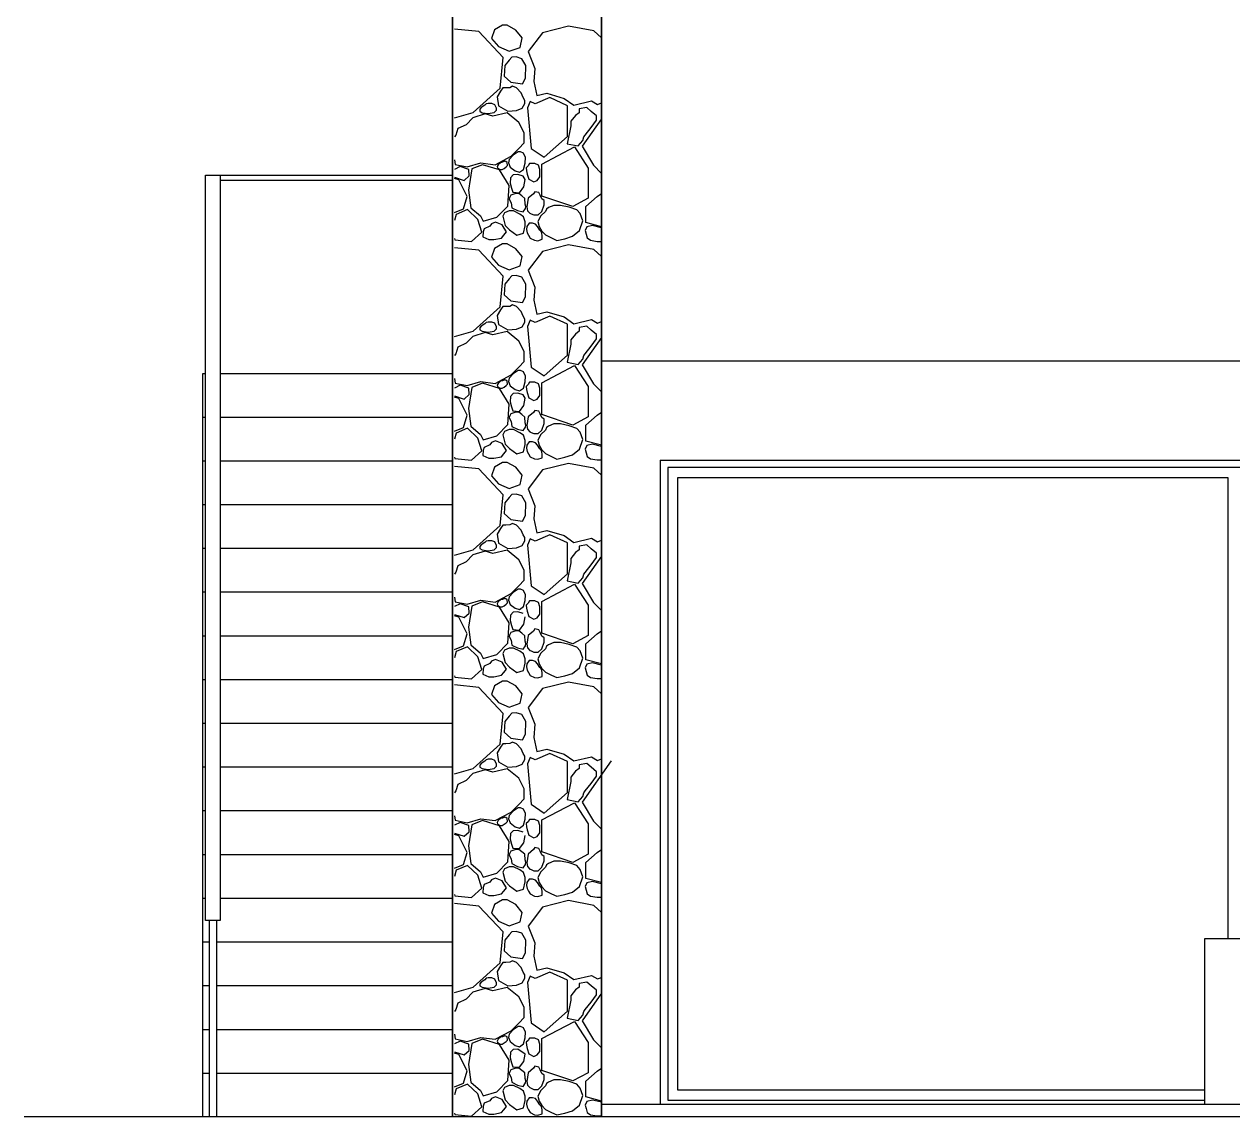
# Model space of a CAD drawing. Header units: millimetres. Extents: x 859 to 2377, y 423 to 1123.
# Drawn here: x 859.2 to 1346.9, y 422.7 to 863.6 of the extents above; entities that cross this region are included whole.
import ezdxf

# ---------------------------------------------------------------- set-up
doc = ezdxf.new("R2010")
doc.units = ezdxf.units.MM
for name, color, linetype in [('A-FLOOR-LEVL', 3, 'Continuous'), ('A-FLOOR-STRS', 3, 'Continuous'), ('A-FURN', 9, 'Continuous'), ('A-GLAZ-FULL', 4, 'Continuous'), ('A-WALL-FULL-EXTR', 1, 'Continuous'), ('RETINO', 20, 'Continuous')]:
    doc.layers.add(name, color=color, linetype=linetype)
doc.layers.add('A-WALL-FULL-EXT', color=1, linetype='Continuous', lineweight=35)

msp = doc.modelspace()

# ---------------------------------------------------------------- linework, layer by layer
at = {"layer": 'A-FLOOR-LEVL'}
for p, q in [((2330.89, 427.67), (1092.1, 427.67)), ((2368.75, 422.67), (859.21, 422.67))]:
    msp.add_line(p, q, dxfattribs=at)
at = {"layer": 'A-FLOOR-STRS'}
for p, q in [((932.31, 501.88), (932.31, 802.67)), ((932.31, 802.67), (938.31, 802.67)), ((938.31, 802.67), (938.31, 501.88)), ((938.31, 802.67), (1032.07, 802.67)), ((938.31, 800.67), (1032.07, 800.67)), ((931.31, 422.67), (931.31, 722.67)), ((931.31, 722.67), (932.31, 722.67)), ((938.31, 722.67), (1032.07, 722.67)), ((931.31, 705.07), (932.31, 705.07)), ((938.31, 705.07), (1032.07, 705.07)), ((931.31, 687.42), (932.31, 687.42)), ((938.31, 687.42), (1032.07, 687.42)), ((931.31, 669.77), (932.31, 669.77)), ((938.31, 669.77), (1032.07, 669.77)), ((931.31, 652.12), (932.31, 652.12)), ((938.31, 652.12), (1032.07, 652.12)), ((931.31, 634.47), (932.31, 634.47)), ((938.31, 634.47), (1032.07, 634.47)), ((931.31, 616.82), (932.31, 616.82)), ((938.31, 616.82), (1032.07, 616.82)), ((931.31, 599.17), (932.31, 599.17)), ((938.31, 599.17), (1032.07, 599.17)), ((931.31, 581.52), (932.31, 581.52)), ((938.31, 581.52), (1032.07, 581.52)), ((931.31, 563.87), (932.31, 563.87)), ((938.31, 563.87), (1032.07, 563.87)), ((931.31, 546.22), (932.31, 546.22)), ((938.31, 546.22), (1032.07, 546.22)), ((931.31, 528.57), (932.31, 528.57)), ((938.31, 528.57), (1032.07, 528.57)), ((931.31, 510.92), (932.31, 510.92)), ((938.31, 510.92), (1032.07, 510.92)), ((938.31, 501.88), (932.31, 501.88)), ((933.81, 501.88), (933.81, 422.67)), ((936.81, 501.88), (936.81, 422.67)), ((931.31, 493.27), (933.81, 493.27)), ((936.81, 493.27), (1032.07, 493.27)), ((931.31, 475.62), (933.81, 475.62)), ((936.81, 475.62), (1032.07, 475.62)), ((931.31, 457.97), (933.81, 457.97)), ((936.81, 457.97), (1032.07, 457.97)), ((931.31, 440.32), (933.81, 440.32)), ((936.81, 440.32), (1032.07, 440.32))]:
    msp.add_line(p, q, dxfattribs=at)
at = {"layer": 'A-FURN'}
for p, q in [((1335.6, 427.67), (1335.6, 494.67)), ((1335.6, 494.67), (1399.28, 494.67))]:
    msp.add_line(p, q, dxfattribs=at)
at = {"layer": 'A-GLAZ-FULL'}
for p, q in [((1578.9, 684.67), (1118.9, 684.67)), ((1118.9, 684.67), (1118.9, 429.37)), ((1118.9, 429.37), (1335.6, 429.37))]:
    msp.add_line(p, q, dxfattribs=at)
at = {"layer": 'A-GLAZ-FULL', "ltscale": 0.1}
for p, q in [((1122.9, 433.4), (1122.9, 680.67)), ((1122.9, 680.67), (1344.9, 680.67)), ((1344.9, 680.67), (1344.9, 494.67)), ((1335.6, 433.4), (1122.9, 433.4))]:
    msp.add_line(p, q, dxfattribs=at)
at = {"layer": 'A-WALL-FULL-EXT'}
for p, q in [((1032.07, 1122.67), (1032.07, 422.67)), ((1092.1, 1022.67), (1092.1, 422.67))]:
    msp.add_line(p, q, dxfattribs=at)
at = {"layer": 'A-WALL-FULL-EXTR'}
for p, q in [((2047.96, 727.67), (1092.1, 727.67)), ((1115.9, 687.67), (1115.9, 427.67))]:
    msp.add_line(p, q, dxfattribs=at)
at = {"layer": 'A-WALL-FULL-EXTR', "ltscale": 0.1}
msp.add_line((1115.9, 687.67), (2037.87, 687.67), dxfattribs=at)
at = {"layer": 'RETINO'}
for points in [[(1040.37, 827.91), (1051.24, 837.71), (1052.51, 850.16), (1042.67, 860.62), (1032.82, 861.61)], [(1048.95, 861.27), (1047.84, 857.78), (1050.58, 854.59), (1054.95, 852.65), (1059.35, 854.24), (1060.09, 858.05), (1057.55, 861.23), (1054.1, 863.13), (1052.15, 863.13), (1048.95, 861.27)], [(1092.1, 858.03), (1089.13, 860.85), (1078.88, 862.81), (1068.35, 860.14), (1062.53, 852.52), (1065.31, 845.73), (1064.87, 840.41)], [(1054.85, 849.08), (1053.19, 846.86), (1052.86, 842.6), (1055.59, 840.19)], [(1055.93, 850.26), (1054.85, 849.08)], [(1060.01, 849.67), (1057.77, 850.41), (1055.93, 850.26)], [(1061.59, 846.91), (1060.01, 849.67)], [(1055.59, 840.19), (1060.29, 839.48), (1061.47, 841.75), (1061.59, 846.91)], [(1064.87, 840.41), (1066.12, 834.8), (1070.12, 835.69), (1077.09, 833.66), (1080.96, 830.94), (1088.15, 832.61), (1090.52, 831.2), (1092.1, 831.81)], [(1050.1, 834.28), (1050.56, 830.6), (1054.43, 828.43), (1057.93, 828.7), (1060.11, 829.69), (1061.21, 831.6), (1061.19, 832.84), (1060.51, 834.01), (1059.81, 835.88), (1057.85, 837.86), (1056.27, 838.58), (1055.22, 837.96), (1053.53, 837.92), (1052.39, 837.89), (1051.38, 836.53), (1050.1, 834.28)], [(1065.34, 831.41), (1063.4, 832.36), (1062.35, 829.83), (1063.83, 813.47), (1069.05, 809.92), (1078.47, 818.21), (1078.47, 830.7), (1071.32, 833.98), (1065.34, 831.41)], [(1045.11, 830.85), (1043.57, 829.96), (1043.05, 829.25), (1043.05, 828.45), (1043.97, 827.87), (1046.43, 827.53), (1048.8, 827.93), (1049.86, 828.85), (1049.86, 829.65), (1049.09, 831.1), (1047.91, 831.62), (1046.46, 831.62), (1045.62, 831.47), (1045.11, 830.85)], [(1081.71, 826.79), (1079.73, 824.4), (1079.73, 822.63), (1078.33, 815.36), (1082.75, 814.48), (1084.67, 816.66), (1085.05, 818.15), (1085.6, 818.84), (1087.94, 821.91), (1090.17, 824.82), (1090.17, 826.63), (1088.05, 828.4), (1086.21, 829.93), (1083.11, 829.38), (1083.11, 827.88), (1081.71, 826.79)], [(1032.82, 825.74), (1040.37, 827.91)], [(1032.82, 808.86), (1033.08, 807), (1037.96, 806.03), (1043.43, 807.59), (1049.21, 806.87), (1055.74, 810.27), (1058.76, 813.39), (1061.01, 815.71), (1061.01, 819.77), (1058.76, 823.95), (1054.05, 827.82), (1048.27, 826.46), (1045.23, 827.37), (1040.21, 825.85), (1037.55, 823.04), (1034.24, 821.5), (1033.36, 818.86), (1032.82, 818.14)], [(1092.1, 825.43), (1084.35, 814.35), (1088.94, 806.69), (1092.1, 803.39)], [(1056.58, 810.7), (1054.91, 808.94), (1054.65, 807.59), (1055.36, 805.93), (1057.31, 804.42), (1059.08, 803.81), (1060.65, 805), (1061.38, 807.48), (1061.51, 809.74), (1060.64, 811.49), (1059.42, 812.05), (1058.57, 812.02), (1056.58, 810.7)], [(1081.33, 814.09), (1086.84, 805.54), (1086.84, 793.37), (1080.61, 790.04), (1068.13, 794.24), (1068.13, 807.14), (1081.33, 814.09)], [(1038.78, 802.38), (1038.57, 804.89), (1035.2, 806.12), (1032.82, 805)], [(1044.16, 806.89), (1039.84, 805.17), (1038.44, 796.66), (1039.5, 789.54), (1043.34, 786.25), (1044.46, 784.07), (1049.93, 785.71), (1054.32, 790.22), (1054.97, 798.44), (1050.96, 804.77), (1044.16, 806.89)], [(1051.45, 807.7), (1050.46, 806.88), (1050.03, 806.17), (1050.21, 805.64), (1051.11, 804.91), (1052.03, 804.91), (1052.91, 805.4), (1053.73, 806.01), (1054.2, 806.52), (1054.15, 807.8), (1053.59, 808.17), (1053.12, 808.29), (1052.22, 807.85), (1051.45, 807.7)], [(1062.15, 803.13), (1062.78, 801.05), (1064.82, 799.92), (1066.23, 800.52), (1067.32, 802), (1067.32, 804.96), (1066.8, 806.64), (1065.26, 807.33), (1063.07, 807.33), (1062.56, 806.44), (1061.81, 805.66), (1061.94, 804.43), (1062.15, 803.13)], [(1032.82, 801.85), (1036.7, 800.56), (1038.78, 802.38)], [(1032.82, 787.65), (1036.53, 789.13), (1037.91, 794.07), (1034.58, 800.74), (1032.82, 801.27)], [(1055.42, 801.61), (1055.26, 799.4), (1055.78, 797.41), (1056.37, 795.77)], [(1056.49, 802.8), (1055.42, 801.61)], [(1056.37, 795.77), (1059.12, 795.57), (1060.85, 797.97), (1061.33, 800.89)], [(1060.58, 802.2), (1058.34, 802.95), (1056.49, 802.8)], [(1061.33, 800.89), (1060.58, 802.2)], [(1055.75, 791.49), (1055.99, 789.51), (1058.25, 788.34), (1060.6, 787.86), (1061.44, 789.23), (1061.68, 790.07), (1061.41, 791.01), (1061.18, 793.28), (1060.04, 794.29), (1058.84, 795.27), (1057.2, 795.13), (1055.62, 794.57), (1055.09, 793.45), (1054.87, 792.94), (1055.75, 791.49)], [(1064.71, 795.17), (1062.55, 793.34), (1062.03, 789.86), (1062.36, 788.33), (1063.3, 787.34), (1063.81, 787.1), (1064.81, 786.63), (1066.67, 786.63), (1068.08, 788.04), (1069.08, 790.65), (1069.08, 792.38), (1068.09, 793.08), (1067.35, 794.6), (1066.85, 795.63), (1065.2, 795.99), (1064.71, 795.17)], [(1090.42, 794.03), (1092.1, 795.21)], [(1069.57, 788.03), (1067.74, 786.27), (1066.49, 783.93), (1066.95, 781.92), (1068.02, 780.1), (1069.52, 778.53), (1072.03, 777.35), (1074.14, 776.35), (1077.39, 777.02), (1080.43, 778.06), (1083.32, 780.35), (1084.61, 784.2), (1083.54, 787.14), (1082.25, 788.71), (1079.1, 789.78), (1075.67, 790.49), (1072.99, 790.49), (1070.81, 789.6), (1070, 789.01), (1069.57, 788.03)], [(1092.1, 781.87), (1085.79, 783.58), (1085.79, 790.03), (1090.42, 794.03)], [(1032.82, 777.11), (1032.92, 776.54), (1039.73, 775.83), (1043.85, 779.62), (1042.22, 784.81), (1038.12, 788.77), (1033.47, 786.84), (1032.82, 784.39)], [(1052.38, 786.1), (1053.26, 782.4), (1055.02, 780.59), (1057.94, 778.42), (1060.67, 779.25), (1061.37, 782.16), (1061.37, 783.88), (1060.72, 785.9), (1059.27, 786.97), (1056.62, 788.26), (1054.94, 788.26), (1053.01, 787.42), (1052.38, 786.1)], [(1044.26, 777.73), (1046.71, 776.69), (1048.71, 776.69), (1051.75, 777.28), (1052.75, 778.44), (1053.86, 779.74), (1052.87, 781.28), (1052.03, 782.58), (1049.35, 783.64), (1047.79, 782.96), (1047.11, 782.03), (1044.8, 781.04), (1044.39, 779.85), (1044.26, 777.73)], [(1067.32, 780.42), (1066.38, 781.95), (1065.58, 782.91), (1064.32, 783.3), (1062.97, 783.3), (1062.08, 781.93), (1061.91, 780.69), (1062.13, 779.43), (1062.66, 778.44), (1063.43, 777.27), (1065.09, 776.42), (1066.42, 776.23), (1068.21, 776.8), (1068.19, 778.22), (1068.03, 779.2), (1067.79, 779.89), (1067.32, 780.42)], [(1086.22, 781.76), (1085.51, 780.32), (1085.91, 778.88), (1086.33, 777.36), (1087.74, 776.41), (1090.46, 775.96), (1092.1, 775.96)], [(1092.1, 781.43), (1088.49, 782.29), (1086.22, 781.76)], [(1040.37, 739.68), (1051.24, 749.49), (1052.51, 761.94), (1042.67, 772.4), (1032.82, 773.38)], [(1048.95, 773.04), (1047.84, 769.56), (1050.58, 766.36), (1054.95, 764.42), (1059.35, 766.01), (1060.09, 769.82), (1057.55, 773), (1054.1, 774.91), (1052.15, 774.91), (1048.95, 773.04)], [(1092.1, 769.8), (1089.13, 772.62), (1078.88, 774.58), (1068.35, 771.92), (1062.53, 764.29), (1065.31, 757.51), (1064.87, 752.19)], [(1054.85, 760.85), (1053.19, 758.64), (1052.86, 754.38), (1055.59, 751.96)], [(1055.93, 762.04), (1054.85, 760.85)], [(1060.01, 761.44), (1057.77, 762.19), (1055.93, 762.04)], [(1061.59, 758.68), (1060.01, 761.44)], [(1055.59, 751.96), (1060.29, 751.26), (1061.47, 753.53), (1061.59, 758.68)], [(1064.87, 752.19), (1066.12, 746.57), (1070.12, 747.46), (1077.09, 745.43), (1080.96, 742.71), (1088.15, 744.38), (1090.52, 742.98), (1092.1, 743.58)], [(1050.1, 746.05), (1050.56, 742.38), (1054.43, 740.2), (1057.93, 740.48), (1060.11, 741.46), (1061.21, 743.37), (1061.19, 744.62), (1060.51, 745.79), (1059.81, 747.65), (1057.85, 749.64), (1056.27, 750.35), (1055.22, 749.73), (1053.53, 749.69), (1052.39, 749.66), (1051.38, 748.31), (1050.1, 746.05)], [(1045.11, 742.62), (1043.57, 741.73), (1043.05, 741.02), (1043.05, 740.22), (1043.97, 739.65), (1046.43, 739.3), (1048.8, 739.7), (1049.86, 740.62), (1049.86, 741.42), (1049.09, 742.88), (1047.91, 743.39), (1046.46, 743.39), (1045.62, 743.25), (1045.11, 742.62)], [(1065.34, 743.19), (1063.4, 744.13), (1062.35, 741.61), (1063.83, 725.24), (1069.05, 721.7), (1078.47, 729.99), (1078.47, 742.47), (1071.32, 745.76), (1065.34, 743.19)], [(1081.71, 738.56), (1079.73, 736.17), (1079.73, 734.41), (1078.33, 727.14), (1082.75, 726.25), (1084.67, 728.44), (1085.05, 729.92), (1085.6, 730.62), (1087.94, 733.68), (1090.17, 736.59), (1090.17, 738.4), (1088.05, 740.17), (1086.21, 741.7), (1083.11, 741.16), (1083.11, 739.65), (1081.71, 738.56)], [(1032.82, 737.51), (1040.37, 739.68)], [(1032.82, 720.63), (1033.08, 718.77), (1037.96, 717.8), (1043.43, 719.36), (1049.21, 718.64), (1055.74, 722.04), (1058.76, 725.16), (1061.01, 727.48), (1061.01, 731.54), (1058.76, 735.72), (1054.05, 739.6), (1048.27, 738.23), (1045.23, 739.14), (1040.21, 737.62), (1037.55, 734.81), (1034.24, 733.27), (1033.36, 730.63), (1032.82, 729.91)], [(1092.1, 737.2), (1084.35, 726.13), (1088.94, 718.46), (1092.1, 715.17)], [(1056.58, 722.48), (1054.91, 720.71), (1054.65, 719.37), (1055.36, 717.7), (1057.31, 716.19), (1059.08, 715.58), (1060.65, 716.77), (1061.38, 719.25), (1061.51, 721.52), (1060.64, 723.27), (1059.42, 723.83), (1058.57, 723.8), (1056.58, 722.48)], [(1081.33, 725.87), (1086.84, 717.32), (1086.84, 705.15), (1080.61, 701.81), (1068.13, 706.02), (1068.13, 718.91), (1081.33, 725.87)], [(1038.78, 714.15), (1038.57, 716.67), (1035.2, 717.89), (1032.82, 716.77)], [(1044.16, 718.67), (1039.84, 716.94), (1038.44, 708.44), (1039.5, 701.31), (1043.34, 698.02), (1044.46, 695.85), (1049.93, 697.49), (1054.32, 701.99), (1054.97, 710.21), (1050.96, 716.54), (1044.16, 718.67)], [(1051.45, 719.47), (1050.46, 718.65), (1050.03, 717.94), (1050.21, 717.42), (1051.11, 716.68), (1052.03, 716.68), (1052.91, 717.17), (1053.73, 717.78), (1054.2, 718.3), (1054.15, 719.57), (1053.59, 719.94), (1053.12, 720.06), (1052.22, 719.63), (1051.45, 719.47)], [(1062.15, 714.9), (1062.78, 712.82), (1064.82, 711.7), (1066.23, 712.3), (1067.32, 713.77), (1067.32, 716.73), (1066.8, 718.41), (1065.26, 719.1), (1063.07, 719.1), (1062.56, 718.21), (1061.81, 717.43), (1061.94, 716.2), (1062.15, 714.9)], [(1032.82, 713.62), (1036.7, 712.33), (1038.78, 714.15)], [(1032.82, 699.42), (1036.53, 700.9), (1037.91, 705.85), (1034.58, 712.52), (1032.82, 713.04)], [(1055.42, 713.39), (1055.26, 711.17), (1055.78, 709.18), (1056.37, 707.54)], [(1056.49, 714.57), (1055.42, 713.39)], [(1056.37, 707.54), (1059.12, 707.35), (1060.85, 709.74), (1061.33, 712.67)], [(1060.58, 713.98), (1058.34, 714.72), (1056.49, 714.57)], [(1061.33, 712.67), (1060.58, 713.98)], [(1064.71, 706.94), (1062.55, 705.12), (1062.03, 701.64), (1062.36, 700.11), (1063.3, 699.12), (1063.81, 698.87), (1064.81, 698.4), (1066.67, 698.4), (1068.08, 699.81), (1069.08, 702.42), (1069.08, 704.15), (1068.09, 704.86), (1067.35, 706.37), (1066.85, 707.4), (1065.2, 707.76), (1064.71, 706.94)], [(1055.75, 703.26), (1055.99, 701.28), (1058.25, 700.11), (1060.6, 699.64), (1061.44, 701.01), (1061.68, 701.84), (1061.41, 702.78), (1061.18, 705.05), (1060.04, 706.06), (1058.84, 707.05), (1057.2, 706.9), (1055.62, 706.35), (1055.09, 705.22), (1054.87, 704.71), (1055.75, 703.26)], [(1092.1, 693.65), (1085.79, 695.36), (1085.79, 701.8), (1090.42, 705.8)], [(1090.42, 705.8), (1092.1, 706.98)], [(1032.82, 688.88), (1032.92, 688.32), (1039.73, 687.61), (1043.85, 691.39), (1042.22, 696.59), (1038.12, 700.54), (1033.47, 698.61), (1032.82, 696.16)], [(1052.38, 697.87), (1053.26, 694.17), (1055.02, 692.37), (1057.94, 690.19), (1060.67, 691.02), (1061.37, 693.94), (1061.37, 695.65), (1060.72, 697.68), (1059.27, 698.75), (1056.62, 700.03), (1054.94, 700.03), (1053.01, 699.19), (1052.38, 697.87)], [(1069.57, 699.81), (1067.74, 698.04), (1066.49, 695.7), (1066.95, 693.69), (1068.02, 691.87), (1069.52, 690.3), (1072.03, 689.12), (1074.14, 688.12), (1077.39, 688.8), (1080.43, 689.83), (1083.32, 692.12), (1084.61, 695.98), (1083.54, 698.91), (1082.25, 700.48), (1079.1, 701.55), (1075.67, 702.27), (1072.99, 702.27), (1070.81, 701.37), (1070, 700.78), (1069.57, 699.81)], [(1044.26, 689.51), (1046.71, 688.46), (1048.71, 688.46), (1051.75, 689.06), (1052.75, 690.22), (1053.86, 691.51), (1052.87, 693.05), (1052.03, 694.35), (1049.35, 695.41), (1047.79, 694.73), (1047.11, 693.81), (1044.8, 692.81), (1044.39, 691.63), (1044.26, 689.51)], [(1067.32, 692.2), (1066.38, 693.72), (1065.58, 694.68), (1064.32, 695.07), (1062.97, 695.07), (1062.08, 693.7), (1061.91, 692.46), (1062.13, 691.2), (1062.66, 690.22), (1063.43, 689.04), (1065.09, 688.19), (1066.42, 688), (1068.21, 688.58), (1068.19, 689.99), (1068.03, 690.98), (1067.79, 691.66), (1067.32, 692.2)], [(1086.22, 693.53), (1085.51, 692.09), (1085.91, 690.65), (1086.33, 689.13), (1087.74, 688.18), (1090.46, 687.73), (1092.1, 687.73)], [(1092.1, 693.2), (1088.49, 694.06), (1086.22, 693.53)], [(1040.37, 651.46), (1051.24, 661.26), (1052.51, 673.71), (1042.67, 684.17), (1032.82, 685.15)], [(1048.95, 684.82), (1047.84, 681.33), (1050.58, 678.14), (1054.95, 676.19), (1059.35, 677.78), (1060.09, 681.6), (1057.55, 684.77), (1054.1, 686.68), (1052.15, 686.68), (1048.95, 684.82)], [(1092.1, 681.58), (1089.13, 684.39), (1078.88, 686.36), (1068.35, 683.69), (1062.53, 676.07), (1065.31, 669.28), (1064.87, 663.96)], [(1055.93, 673.81), (1054.85, 672.62)], [(1060.01, 673.21), (1057.77, 673.96), (1055.93, 673.81)], [(1061.59, 670.46), (1060.01, 673.21)], [(1054.85, 672.62), (1053.19, 670.41), (1052.86, 666.15), (1055.59, 663.74)], [(1055.59, 663.74), (1060.29, 663.03), (1061.47, 665.3), (1061.59, 670.46)], [(1064.87, 663.96), (1066.12, 658.35), (1070.12, 659.24), (1077.09, 657.21), (1080.96, 654.49), (1088.15, 656.15), (1090.52, 654.75), (1092.1, 655.35)], [(1050.1, 657.83), (1050.56, 654.15), (1054.43, 651.97), (1057.93, 652.25), (1060.11, 653.23), (1061.21, 655.15), (1061.19, 656.39), (1060.51, 657.56), (1059.81, 659.42), (1057.85, 661.41), (1056.27, 662.12), (1055.22, 661.51), (1053.53, 661.47), (1052.39, 661.44), (1051.38, 660.08), (1050.1, 657.83)], [(1045.11, 654.39), (1043.57, 653.51), (1043.05, 652.79), (1043.05, 651.99), (1043.97, 651.42), (1046.43, 651.08), (1048.8, 651.48), (1049.86, 652.39), (1049.86, 653.19), (1049.09, 654.65), (1047.91, 655.16), (1046.46, 655.16), (1045.62, 655.02), (1045.11, 654.39)], [(1065.34, 654.96), (1063.4, 655.91), (1062.35, 653.38), (1063.83, 637.01), (1069.05, 633.47), (1078.47, 641.76), (1078.47, 654.24), (1071.32, 657.53), (1065.34, 654.96)], [(1032.82, 649.28), (1040.37, 651.46)], [(1032.82, 632.41), (1033.08, 630.55), (1037.96, 629.57), (1043.43, 631.14), (1049.21, 630.41), (1055.74, 633.82), (1058.76, 636.94), (1061.01, 639.26), (1061.01, 643.32), (1058.76, 647.5), (1054.05, 651.37), (1048.27, 650), (1045.23, 650.91), (1040.21, 649.39), (1037.55, 646.58), (1034.24, 645.05), (1033.36, 642.41), (1032.82, 641.69)], [(1081.71, 650.33), (1079.73, 647.95), (1079.73, 646.18), (1078.33, 638.91), (1082.75, 638.03), (1084.67, 640.21), (1085.05, 641.69), (1085.6, 642.39), (1087.94, 645.45), (1090.17, 648.37), (1090.17, 650.18), (1088.05, 651.94), (1086.21, 653.48), (1083.11, 652.93), (1083.11, 651.42), (1081.71, 650.33)], [(1092.1, 648.98), (1084.35, 637.9), (1088.94, 630.23), (1092.1, 626.94)], [(1056.58, 634.25), (1054.91, 632.49), (1054.65, 631.14), (1055.36, 629.47), (1057.31, 627.97), (1059.08, 627.36), (1060.65, 628.54), (1061.38, 631.02), (1061.51, 633.29), (1060.64, 635.04), (1059.42, 635.6), (1058.57, 635.57), (1056.58, 634.25)], [(1081.33, 637.64), (1086.84, 629.09), (1086.84, 616.92), (1080.61, 613.59), (1068.13, 617.79), (1068.13, 630.68), (1081.33, 637.64)], [(1038.78, 625.93), (1038.57, 628.44), (1035.2, 629.67), (1032.82, 628.55)], [(1044.16, 630.44), (1039.84, 628.72), (1038.44, 620.21), (1039.5, 613.08), (1043.34, 609.8), (1044.46, 607.62), (1049.93, 609.26), (1054.32, 613.77), (1054.97, 621.99), (1050.96, 628.32), (1044.16, 630.44)], [(1051.45, 631.25), (1050.46, 630.43), (1050.03, 629.72), (1050.21, 629.19), (1051.11, 628.45), (1052.03, 628.45), (1052.91, 628.94), (1053.73, 629.56), (1054.2, 630.07), (1054.15, 631.34), (1053.59, 631.72), (1053.12, 631.83), (1052.22, 631.4), (1051.45, 631.25)], [(1062.15, 626.67), (1062.78, 624.6), (1064.82, 623.47), (1066.23, 624.07), (1067.32, 625.55), (1067.32, 628.5), (1066.8, 630.19), (1065.26, 630.87), (1063.07, 630.87), (1062.56, 629.98), (1061.81, 629.21), (1061.94, 627.97), (1062.15, 626.67)], [(1032.82, 625.4), (1036.7, 624.1), (1038.78, 625.93)], [(1032.82, 611.19), (1036.53, 612.68), (1037.91, 617.62), (1034.58, 624.29), (1032.82, 624.81)], [(1055.42, 625.16), (1055.26, 622.95), (1055.78, 620.96), (1056.37, 619.31)], [(1056.49, 626.35), (1055.42, 625.16)], [(1056.37, 619.31), (1059.12, 619.12), (1060.85, 621.52), (1061.33, 624.44)], [(1060.58, 625.75), (1058.34, 626.5), (1056.49, 626.35)], [(1064.71, 618.71), (1062.55, 616.89), (1062.03, 613.41), (1062.36, 611.88), (1063.3, 610.89), (1063.81, 610.65), (1064.81, 610.18), (1066.67, 610.18), (1068.08, 611.58), (1069.08, 614.2), (1069.08, 615.92), (1068.09, 616.63), (1067.35, 618.15), (1066.85, 619.18), (1065.2, 619.53), (1064.71, 618.71)], [(1055.75, 615.03), (1055.99, 613.06), (1058.25, 611.89), (1060.6, 611.41), (1061.44, 612.78), (1061.68, 613.62), (1061.41, 614.56), (1061.18, 616.82), (1060.04, 617.83), (1058.84, 618.82), (1057.2, 618.68), (1055.62, 618.12), (1055.09, 616.99), (1054.87, 616.49), (1055.75, 615.03)], [(1092.1, 605.42), (1085.79, 607.13), (1085.79, 613.58), (1090.42, 617.57)], [(1090.42, 617.57), (1092.1, 618.75)], [(1032.82, 600.66), (1032.92, 600.09), (1039.73, 599.38), (1043.85, 603.17), (1042.22, 608.36), (1038.12, 612.31), (1033.47, 610.38), (1032.82, 607.94)], [(1052.38, 609.64), (1053.26, 605.94), (1055.02, 604.14), (1057.94, 601.97), (1060.67, 602.8), (1061.37, 605.71), (1061.37, 607.42), (1060.72, 609.45), (1059.27, 610.52), (1056.62, 611.8), (1054.94, 611.8), (1053.01, 610.96), (1052.38, 609.64)], [(1069.57, 611.58), (1067.74, 609.81), (1066.49, 607.48), (1066.95, 605.47), (1068.02, 603.64), (1069.52, 602.07), (1072.03, 600.89), (1074.14, 599.9), (1077.39, 600.57), (1080.43, 601.61), (1083.32, 603.89), (1084.61, 607.75), (1083.54, 610.68), (1082.25, 612.25), (1079.1, 613.33), (1075.67, 614.04), (1072.99, 614.04), (1070.81, 613.15), (1070, 612.55), (1069.57, 611.58)], [(1044.26, 601.28), (1046.71, 600.23), (1048.71, 600.23), (1051.75, 600.83), (1052.75, 601.99), (1053.86, 603.28), (1052.87, 604.83), (1052.03, 606.13), (1049.35, 607.18), (1047.79, 606.51), (1047.11, 605.58), (1044.8, 604.58), (1044.39, 603.4), (1044.26, 601.28)], [(1067.32, 603.97), (1066.38, 605.5), (1065.58, 606.46), (1064.32, 606.84), (1062.97, 606.84), (1062.08, 605.47), (1061.91, 604.24), (1062.13, 602.98), (1062.66, 601.99), (1063.43, 600.81), (1065.09, 599.97), (1066.42, 599.78), (1068.21, 600.35), (1068.19, 601.77), (1068.03, 602.75), (1067.79, 603.44), (1067.32, 603.97)], [(1086.22, 605.3), (1085.51, 603.86), (1085.91, 602.43), (1086.33, 600.91), (1087.74, 599.95), (1090.46, 599.51), (1092.1, 599.51)], [(1092.1, 604.98), (1088.49, 605.83), (1086.22, 605.3)], [(1040.37, 563.23), (1051.24, 573.03), (1052.51, 585.48), (1042.67, 595.94), (1032.82, 596.93)], [(1048.95, 596.59), (1047.84, 593.11), (1050.58, 589.91), (1054.95, 587.97), (1059.35, 589.56), (1060.09, 593.37), (1057.55, 596.55), (1054.1, 598.46), (1052.15, 598.46), (1048.95, 596.59)], [(1092.1, 593.35), (1089.13, 596.17), (1078.88, 598.13), (1068.35, 595.47), (1062.53, 587.84), (1065.31, 581.06), (1064.87, 575.73)], [(1055.93, 585.58), (1054.85, 584.4)], [(1060.01, 584.99), (1057.77, 585.73), (1055.93, 585.58)], [(1054.85, 584.4), (1053.19, 582.18), (1052.86, 577.92), (1055.59, 575.51)], [(1055.59, 575.51), (1060.29, 574.81), (1061.47, 577.08), (1061.59, 582.23)], [(1061.59, 582.23), (1060.01, 584.99)], [(1064.87, 575.73), (1066.12, 570.12), (1070.12, 571.01), (1077.09, 568.98), (1080.96, 566.26), (1088.15, 567.93), (1090.52, 566.52), (1092.1, 567.13)], [(1050.1, 569.6), (1050.56, 565.93), (1054.43, 563.75), (1057.93, 564.02), (1060.11, 565.01), (1061.21, 566.92), (1061.19, 568.17), (1060.51, 569.33), (1059.81, 571.2), (1057.85, 573.18), (1056.27, 573.9), (1055.22, 573.28), (1053.53, 573.24), (1052.39, 573.21), (1051.38, 571.86), (1050.1, 569.6)], [(1045.11, 566.17), (1043.57, 565.28), (1043.05, 564.57), (1043.05, 563.77), (1043.97, 563.2), (1046.43, 562.85), (1048.8, 563.25), (1049.86, 564.17), (1049.86, 564.97), (1049.09, 566.42), (1047.91, 566.94), (1046.46, 566.94), (1045.62, 566.79), (1045.11, 566.17)], [(1065.34, 566.74), (1063.4, 567.68), (1062.35, 565.15), (1063.83, 548.79), (1069.05, 545.24), (1078.47, 553.53), (1078.47, 566.02), (1071.32, 569.3), (1065.34, 566.74)], [(1096, 566.34), (1084.35, 549.67), (1088.94, 542.01), (1092.1, 538.71)], [(1032.82, 561.06), (1040.37, 563.23)], [(1032.82, 544.18), (1033.08, 542.32), (1037.96, 541.35), (1043.43, 542.91), (1049.21, 542.19), (1055.74, 545.59), (1058.76, 548.71), (1061.01, 551.03), (1061.01, 555.09), (1058.76, 559.27), (1054.05, 563.14), (1048.27, 561.78), (1045.23, 562.69), (1040.21, 561.17), (1037.55, 558.36), (1034.24, 556.82), (1033.36, 554.18), (1032.82, 553.46)], [(1081.71, 562.11), (1079.73, 559.72), (1079.73, 557.95), (1078.33, 550.68), (1082.75, 549.8), (1084.67, 551.98), (1085.05, 553.47), (1085.6, 554.16), (1087.94, 557.23), (1090.17, 560.14), (1090.17, 561.95), (1088.05, 563.72), (1086.21, 565.25), (1083.11, 564.7), (1083.11, 563.2), (1081.71, 562.11)], [(1056.58, 546.03), (1054.91, 544.26), (1054.65, 542.91), (1055.36, 541.25), (1057.31, 539.74), (1059.08, 539.13), (1060.65, 540.32), (1061.38, 542.8), (1061.51, 545.06), (1060.64, 546.81), (1059.42, 547.37), (1058.57, 547.35), (1056.58, 546.03)], [(1081.33, 549.41), (1086.84, 540.86), (1086.84, 528.69), (1080.61, 525.36), (1068.13, 529.56), (1068.13, 542.46), (1081.33, 549.41)], [(1038.78, 537.7), (1038.57, 540.21), (1035.2, 541.44), (1032.82, 540.32)], [(1044.16, 542.21), (1039.84, 540.49), (1038.44, 531.98), (1039.5, 524.86), (1043.34, 521.57), (1044.46, 519.39), (1049.93, 521.03), (1054.32, 525.54), (1054.97, 533.76), (1050.96, 540.09), (1044.16, 542.21)], [(1051.45, 543.02), (1050.46, 542.2), (1050.03, 541.49), (1050.21, 540.96), (1051.11, 540.23), (1052.03, 540.23), (1052.91, 540.72), (1053.73, 541.33), (1054.2, 541.84), (1054.15, 543.12), (1053.59, 543.49), (1053.12, 543.61), (1052.22, 543.17), (1051.45, 543.02)], [(1062.15, 538.45), (1062.78, 536.37), (1064.82, 535.24), (1066.23, 535.84), (1067.32, 537.32), (1067.32, 540.28), (1066.8, 541.96), (1065.26, 542.65), (1063.07, 542.65), (1062.56, 541.76), (1061.81, 540.98), (1061.94, 539.75), (1062.15, 538.45)], [(1032.82, 537.17), (1036.7, 535.88), (1038.78, 537.7)], [(1032.82, 522.97), (1036.53, 524.45), (1037.91, 529.39), (1034.58, 536.07), (1032.82, 536.59)], [(1055.42, 536.94), (1055.26, 534.72), (1055.78, 532.73), (1056.37, 531.09)], [(1056.49, 538.12), (1055.42, 536.94)], [(1060.58, 537.52), (1058.34, 538.27), (1056.49, 538.12)], [(1056.37, 531.09), (1059.12, 530.89), (1060.85, 533.29), (1061.33, 536.21)], [(1055.75, 526.81), (1055.99, 524.83), (1058.25, 523.66), (1060.6, 523.19), (1061.44, 524.55), (1061.68, 525.39), (1061.41, 526.33), (1061.18, 528.6), (1060.04, 529.61), (1058.84, 530.59), (1057.2, 530.45), (1055.62, 529.89), (1055.09, 528.77), (1054.87, 528.26), (1055.75, 526.81)], [(1064.71, 530.49), (1062.55, 528.66), (1062.03, 525.19), (1062.36, 523.66), (1063.3, 522.66), (1063.81, 522.42), (1064.81, 521.95), (1066.67, 521.95), (1068.08, 523.36), (1069.08, 525.97), (1069.08, 527.7), (1068.09, 528.4), (1067.35, 529.92), (1066.85, 530.95), (1065.2, 531.31), (1064.71, 530.49)], [(1092.1, 517.19), (1085.79, 518.9), (1085.79, 525.35), (1090.42, 529.35)], [(1090.42, 529.35), (1092.1, 530.53)], [(1032.82, 512.43), (1032.92, 511.86), (1039.73, 511.15), (1043.85, 514.94), (1042.22, 520.14), (1038.12, 524.09), (1033.47, 522.16), (1032.82, 519.71)], [(1052.38, 521.42), (1053.26, 517.72), (1055.02, 515.91), (1057.94, 513.74), (1060.67, 514.57), (1061.37, 517.49), (1061.37, 519.2), (1060.72, 521.22), (1059.27, 522.29), (1056.62, 523.58), (1054.94, 523.58), (1053.01, 522.74), (1052.38, 521.42)], [(1069.57, 523.35), (1067.74, 521.59), (1066.49, 519.25), (1066.95, 517.24), (1068.02, 515.42), (1069.52, 513.85), (1072.03, 512.67), (1074.14, 511.67), (1077.39, 512.34), (1080.43, 513.38), (1083.32, 515.67), (1084.61, 519.52), (1083.54, 522.46), (1082.25, 524.03), (1079.1, 525.1), (1075.67, 525.81), (1072.99, 525.81), (1070.81, 524.92), (1070, 524.33), (1069.57, 523.35)], [(1044.26, 513.05), (1046.71, 512.01), (1048.71, 512.01), (1051.75, 512.61), (1052.75, 513.76), (1053.86, 515.06), (1052.87, 516.6), (1052.03, 517.9), (1049.35, 518.96), (1047.79, 518.28), (1047.11, 517.36), (1044.8, 516.36), (1044.39, 515.18), (1044.26, 513.05)], [(1067.32, 515.74), (1066.38, 517.27), (1065.58, 518.23), (1064.32, 518.62), (1062.97, 518.62), (1062.08, 517.25), (1061.91, 516.01), (1062.13, 514.75), (1062.66, 513.77), (1063.43, 512.59), (1065.09, 511.74), (1066.42, 511.55), (1068.21, 512.12), (1068.19, 513.54), (1068.03, 514.53), (1067.79, 515.21), (1067.32, 515.74)], [(1086.22, 517.08), (1085.51, 515.64), (1085.91, 514.2), (1086.33, 512.68), (1087.74, 511.73), (1090.46, 511.28), (1092.1, 511.28)], [(1092.1, 516.75), (1088.49, 517.61), (1086.22, 517.08)], [(1040.37, 475), (1051.24, 484.81), (1052.51, 497.26), (1042.67, 507.72), (1032.82, 508.7)], [(1048.95, 508.36), (1047.84, 504.88), (1050.58, 501.68), (1054.95, 499.74), (1059.35, 501.33), (1060.09, 505.14), (1057.55, 508.32), (1054.1, 510.23), (1052.15, 510.23), (1048.95, 508.36)], [(1092.1, 505.12), (1089.13, 507.94), (1078.88, 509.9), (1068.35, 507.24), (1062.53, 499.61), (1065.31, 492.83), (1064.87, 487.51)], [(1060.01, 496.76), (1057.77, 497.51), (1055.93, 497.36)], [(1054.85, 496.17), (1053.19, 493.96), (1052.86, 489.7), (1055.59, 487.29)], [(1055.93, 497.36), (1054.85, 496.17)], [(1055.59, 487.29), (1060.29, 486.58), (1061.47, 488.85), (1061.59, 494.01)], [(1061.59, 494.01), (1060.01, 496.76)], [(1050.1, 481.38), (1050.56, 477.7), (1054.43, 475.52), (1057.93, 475.8), (1060.11, 476.78), (1061.21, 478.69), (1061.19, 479.94), (1060.51, 481.11), (1059.81, 482.97), (1057.85, 484.96), (1056.27, 485.67), (1055.22, 485.05), (1053.53, 485.01), (1052.39, 484.98), (1051.38, 483.63), (1050.1, 481.38)], [(1064.87, 487.51), (1066.12, 481.89), (1070.12, 482.78), (1077.09, 480.75), (1080.96, 478.03), (1088.15, 479.7), (1090.52, 478.3), (1092.1, 478.9)], [(1045.11, 477.94), (1043.57, 477.05), (1043.05, 476.34), (1043.05, 475.54), (1043.97, 474.97), (1046.43, 474.63), (1048.8, 475.03), (1049.86, 475.94), (1049.86, 476.74), (1049.09, 478.2), (1047.91, 478.71), (1046.46, 478.71), (1045.62, 478.57), (1045.11, 477.94)], [(1065.34, 478.51), (1063.4, 479.45), (1062.35, 476.93), (1063.83, 460.56), (1069.05, 457.02), (1078.47, 465.31), (1078.47, 477.79), (1071.32, 481.08), (1065.34, 478.51)], [(1032.82, 472.83), (1040.37, 475)], [(1032.82, 455.96), (1033.08, 454.1), (1037.96, 453.12), (1043.43, 454.69), (1049.21, 453.96), (1055.74, 457.36), (1058.76, 460.48), (1061.01, 462.8), (1061.01, 466.87), (1058.76, 471.04), (1054.05, 474.92), (1048.27, 473.55), (1045.23, 474.46), (1040.21, 472.94), (1037.55, 470.13), (1034.24, 468.59), (1033.36, 465.95), (1032.82, 465.23)], [(1081.71, 473.88), (1079.73, 471.49), (1079.73, 469.73), (1078.33, 462.46), (1082.75, 461.58), (1084.67, 463.76), (1085.05, 465.24), (1085.6, 465.94), (1087.94, 469), (1090.17, 471.91), (1090.17, 473.73), (1088.05, 475.49), (1086.21, 477.02), (1083.11, 476.48), (1083.11, 474.97), (1081.71, 473.88)], [(1092.1, 472.53), (1084.35, 461.45), (1088.94, 453.78), (1092.1, 450.49)], [(1056.58, 457.8), (1054.91, 456.03), (1054.65, 454.69), (1055.36, 453.02), (1057.31, 451.51), (1059.08, 450.91), (1060.65, 452.09), (1061.38, 454.57), (1061.51, 456.84), (1060.64, 458.59), (1059.42, 459.15), (1058.57, 459.12), (1056.58, 457.8)], [(1081.33, 461.19), (1086.84, 452.64), (1086.84, 440.47), (1080.61, 437.13), (1068.13, 441.34), (1068.13, 454.23), (1081.33, 461.19)], [(1044.16, 453.99), (1039.84, 452.26), (1038.44, 443.76), (1039.5, 436.63), (1043.34, 433.34), (1044.46, 431.17), (1049.93, 432.81), (1054.32, 437.32), (1054.97, 445.53), (1050.96, 451.87), (1044.16, 453.99)], [(1051.45, 454.79), (1050.46, 453.97), (1050.03, 453.26), (1050.21, 452.74), (1051.11, 452), (1052.03, 452), (1052.91, 452.49), (1053.73, 453.1), (1054.2, 453.62), (1054.15, 454.89), (1053.59, 455.26), (1053.12, 455.38), (1052.22, 454.95), (1051.45, 454.79)], [(1062.15, 450.22), (1062.78, 448.14), (1064.82, 447.02), (1066.23, 447.62), (1067.32, 449.09), (1067.32, 452.05), (1066.8, 453.74), (1065.26, 454.42), (1063.07, 454.42), (1062.56, 453.53), (1061.81, 452.75), (1061.94, 451.52), (1062.15, 450.22)], [(1038.78, 449.47), (1038.57, 451.99), (1035.2, 453.21), (1032.82, 452.09)], [(1032.82, 448.95), (1036.7, 447.65), (1038.78, 449.47)], [(1055.42, 448.71), (1055.26, 446.5), (1055.78, 444.5), (1056.37, 442.86)], [(1056.49, 449.89), (1055.42, 448.71)], [(1061.33, 447.99), (1058.34, 450.04), (1056.49, 449.89)], [(1032.82, 434.74), (1036.53, 436.22), (1037.91, 441.17), (1034.58, 447.84), (1032.82, 448.36)], [(1056.37, 442.86), (1059.12, 442.67), (1060.85, 445.06), (1061.33, 447.99)], [(1055.75, 438.58), (1055.99, 436.61), (1058.25, 435.43), (1060.6, 434.96), (1061.44, 436.33), (1061.68, 437.16), (1061.41, 438.1), (1061.18, 440.37), (1060.04, 441.38), (1058.84, 442.37), (1057.2, 442.22), (1055.62, 441.67), (1055.09, 440.54), (1054.87, 440.04), (1055.75, 438.58)], [(1064.71, 442.26), (1062.55, 440.44), (1062.03, 436.96), (1062.36, 435.43), (1063.3, 434.44), (1063.81, 434.19), (1064.81, 433.72), (1066.67, 433.72), (1068.08, 435.13), (1069.08, 437.74), (1069.08, 439.47), (1068.09, 440.18), (1067.35, 441.69), (1066.85, 442.72), (1065.2, 443.08), (1064.71, 442.26)], [(1092.1, 428.97), (1085.79, 430.68), (1085.79, 437.12), (1090.42, 441.12)], [(1090.42, 441.12), (1092.1, 442.3)], [(1032.82, 424.2), (1032.92, 423.64), (1039.73, 422.93), (1043.85, 426.71), (1042.22, 431.91), (1038.12, 435.86), (1033.47, 433.93), (1032.82, 431.48)], [(1052.38, 433.19), (1053.26, 429.49), (1055.02, 427.69), (1057.94, 425.51), (1060.67, 426.35), (1061.37, 429.26), (1061.37, 430.97), (1060.72, 433), (1059.27, 434.07), (1056.62, 435.35), (1054.94, 435.35), (1053.01, 434.51), (1052.38, 433.19)], [(1069.57, 435.13), (1067.74, 433.36), (1066.49, 431.02), (1066.95, 429.01), (1068.02, 427.19), (1069.52, 425.62), (1072.03, 424.44), (1074.14, 423.45), (1077.39, 424.12), (1080.43, 425.15), (1083.32, 427.44), (1084.61, 431.3), (1083.54, 434.23), (1082.25, 435.8), (1079.1, 436.87), (1075.67, 437.59), (1072.99, 437.59), (1070.81, 436.69), (1070, 436.1), (1069.57, 435.13)], [(1044.26, 424.83), (1046.71, 423.78), (1048.71, 423.78), (1051.75, 424.38), (1052.75, 425.54), (1053.86, 426.83), (1052.87, 428.37), (1052.03, 429.67), (1049.35, 430.73), (1047.79, 430.06), (1047.11, 429.13), (1044.8, 428.13), (1044.39, 426.95), (1044.26, 424.83)], [(1067.32, 427.52), (1066.38, 429.04), (1065.58, 430), (1064.32, 430.39), (1062.97, 430.39), (1062.08, 429.02), (1061.91, 427.78), (1062.13, 426.52), (1062.66, 425.54), (1063.43, 424.36), (1065.09, 423.51), (1066.42, 423.32), (1068.21, 423.9), (1068.19, 425.31), (1068.03, 426.3), (1067.79, 426.98), (1067.32, 427.52)], [(1092.1, 428.52), (1088.49, 429.38), (1086.22, 428.85)], [(1086.22, 428.85), (1085.51, 427.41), (1085.91, 425.97), (1086.33, 424.45), (1087.74, 423.5), (1090.46, 423.05), (1092.1, 423.05)]]:
    msp.add_lwpolyline(points, dxfattribs=at)

doc.saveas('drawing.dxf')
